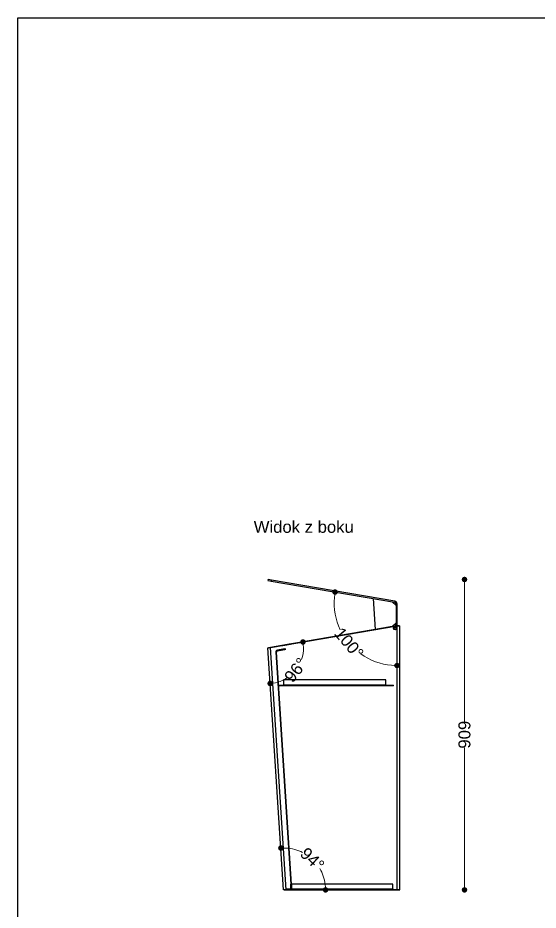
# Model space of a CAD drawing. Header units: millimetres. Extents: x 10366 to 23682, y 24552 to 29690.
# Drawn here: x 15283 to 16806, y 27073 to 29687 of the extents above; entities that cross this region are included whole.
import ezdxf

# ---------------------------------------------------------------- set-up
doc = ezdxf.new("R2010")
doc.units = ezdxf.units.MM
doc.header["$LTSCALE"] = 3
doc.layers.add('DomyÅ›lny', color=7, linetype='Continuous')
doc.styles.get("Standard").update_dxf_attribs({"font": 'arial.ttf'})
doc.dimstyles.new('MATEUSZ', dxfattribs={"dimtxt": 35, "dimasz": 16, "dimexe": 0.18, "dimexo": 0.0625, "dimgap": 0.09, "dimtad": 0, "dimdec": 0, "dimdsep": 46, "dimtxsty": 'Standard', "dimblk": 'DOT', "dimcen": 0.09, "dimse1": 1, "dimse2": 1, "dimadec": 0, "dimazin": 0, "dimtfac": 1, "dimtdec": 0, "dimtofl": 0, "dimtmove": 0, "dimatfit": 3, "dimfxl": 1, "dimtolj": 1, "dimtzin": 0, "dimlwd": 9, "dimlwe": 9, "dimarcsym": 0})

# ---------------------------------------------------------------- blocks, each defined once
blk = doc.blocks.new('_Dot')
at = {"color": 0, "linetype": 'ByBlock', "lineweight": -2}
blk.add_line((-0.5, 0), (-1, 0), dxfattribs=at)
at = {"color": 0, "linetype": 'ByBlock', "const_width": 0.5}
blk.add_lwpolyline([(-0.25, 0, 1), (0.25, 0, 1)], format="xyb", close=True, dxfattribs=at)
blk = doc.blocks.new('*D51')
at = {"color": 0, "lineweight": 9, "transparency": 16777216}
for p, q in [((16590.8, 28025.6), (16590.8, 27625.7)), ((16590.8, 27148.2), (16590.8, 27548.1))]:
    blk.add_line(p, q, dxfattribs=at)
at = {"layer": 'Defpoints', "color": 0, "transparency": 16777216}
for p in [(16015.5, 28041.6), (16401, 27132.2), (16590.8, 27132.2)]:
    blk.add_point(p, dxfattribs=at)
at = {"color": 0, "lineweight": 9, "transparency": 16777216, "xscale": 16, "yscale": 16, "zscale": 16}
for p, rotation in [((16590.8, 28041.6), 90), ((16590.8, 27132.2), 270)]:
    blk.add_blockref('_Dot', p, dxfattribs=dict(at, rotation=rotation))
at = {"color": 0, "transparency": 16777216, "insert": (16590.8, 27586.9), "char_height": 35, "attachment_point": 5, "rotation": 90}
blk.add_mtext('\\A1;909', dxfattribs=at)
blk = doc.blocks.new('*D60')
at = {"color": 0, "lineweight": 9, "transparency": 16777216}
for start, end in [(63.1046, 86.2515), (7.4578, 30.6047)]:
    blk.add_arc((16061, 27132.2), 123, start, end, dxfattribs=at)
at = {"layer": 'Defpoints', "color": 0, "transparency": 16777216}
for p in [(16015, 27841), (16166.2, 27196), (16061, 27132.2), (16061, 27132.2), (16068.8, 27132.2)]:
    blk.add_point(p, dxfattribs=at)
at = {"color": 0, "lineweight": 9, "transparency": 16777216, "xscale": 16, "yscale": 16, "zscale": 16}
for p, rotation in [((16053, 27254.9), 179.9804451868122), ((16184, 27132.2), 273.7289003530038)]:
    blk.add_blockref('_Dot', p, dxfattribs=dict(at, rotation=rotation))
at = {"color": 0, "transparency": 16777216, "insert": (16145.1, 27221.9), "char_height": 35, "attachment_point": 5, "rotation": 316.8547}
blk.add_mtext('\\A1;94°', dxfattribs=at)
blk = doc.blocks.new('*D61')
at = {"color": 0, "lineweight": 9, "transparency": 16777216}
for start, end in [(341.0153, 0.9433), (282.5145, 302.4425)]:
    blk.add_arc((16015, 27841), 104.2, start, end, dxfattribs=at)
at = {"layer": 'Defpoints', "color": 0, "transparency": 16777216}
for p in [(16393.2, 27905.9), (16015, 27841), (16022.7, 27842.3), (16075.9, 27756.3), (16061, 27132.2)]:
    blk.add_point(p, dxfattribs=at)
at = {"color": 0, "lineweight": 9, "transparency": 16777216, "xscale": 16, "yscale": 16, "zscale": 16}
for p, rotation in [((16117.7, 27858.6), 95.34589127922898), ((16021.8, 27737), 188.111902758505)]:
    blk.add_blockref('_Dot', p, dxfattribs=dict(at, rotation=rotation))
at = {"color": 0, "transparency": 16777216, "insert": (16096.8, 27776.4), "char_height": 35, "attachment_point": 5, "rotation": 51.7289}
blk.add_mtext('\\A1;96°', dxfattribs=at)
blk = doc.blocks.new('*D62')
at = {"color": 0, "lineweight": 9, "transparency": 16777216}
for start, end in [(175.2331, 205.5358), (234.7158, 265.0184)]:
    blk.add_arc((16393.2, 27973.7), 184.1, start, end, dxfattribs=at)
at = {"layer": 'Defpoints', "color": 0, "transparency": 16777216}
for p in [(16024.9, 28037), (16386, 27974.9), (16224.4, 27900.3), (16393.2, 27905.9), (16393.2, 27132.2)]:
    blk.add_point(p, dxfattribs=at)
at = {"color": 0, "lineweight": 9, "transparency": 16777216, "xscale": 16, "yscale": 16, "zscale": 16}
for p, rotation in [((16211.8, 28004.9), 82.74233049815831), ((16393.2, 27789.6), 357.5092210039273)]:
    blk.add_blockref('_Dot', p, dxfattribs=dict(at, rotation=rotation))
at = {"color": 0, "transparency": 16777216, "insert": (16252.5, 27855.1), "char_height": 35, "attachment_point": 5, "rotation": 310.1258}
blk.add_mtext('\\A1;100°', dxfattribs=at)

msp = doc.modelspace()

# ---------------------------------------------------------------- linework, layer by layer
msp.add_lwpolyline([(15282.8, 24555.1), (15282.8, 29687.3), (18911.6, 29687.3), (18911.6, 24555.1)], close=True)
at = {"layer": 'DomyÅ›lny'}
for p, q in [((16015.5, 28041.6), (16015, 28038.7)), ((16025.4, 28039.9), (16024.9, 28037)), ((16024.9, 28037), (16386, 27974.9)), ((16386.6, 27977.9), (16025.4, 28039.9)), ((16329.8, 27895.2), (16323.9, 27985.6)), ((16329.8, 27895.2), (16323.9, 27985.6)), ((16390.2, 27965), (16379, 27976.1)), ((16390.2, 27965), (16379, 27976.1)), ((16390.2, 27970), (16390.2, 27909.8)), ((16393.2, 27909.8), (16393.2, 27970)), ((16022.7, 27842.3), (16393.2, 27905.9)), ((16393.2, 27905.9), (16022.7, 27842.3)), ((16386.1, 27904.9), (16033.1, 27844.1)), ((16379, 27903.7), (16329.8, 27895.2)), ((16379, 27903.7), (16329.8, 27895.2)), ((16390.2, 27914.8), (16379, 27903.7)), ((16390.2, 27914.8), (16379, 27903.7)), ((16393.2, 27132.2), (16393.2, 27905.9)), ((16401, 27132.2), (16401, 27905.9)), ((16064.6, 27848.6), (16064.5, 27849.5)), ((16078.9, 27852), (16079.1, 27851)), ((16079, 27852), (16079.2, 27851.1)), ((16080.8, 27852.3), (16080.9, 27851.4)), ((16061, 27132.2), (16015, 27841)), ((16068.8, 27132.2), (16022.7, 27842.3)), ((16037.9, 27828.3), (16081.9, 27149.2)), ((16083.9, 27149.2), (16039.9, 27828.5)), ((16063.9, 27838.2), (16042.7, 27834.5)), ((16043.1, 27832.5), (16064.3, 27836.2)), ((16064.3, 27836.2), (16063.9, 27838.2)), ((16060.8, 27747.2), (16060.8, 27732.2)), ((16360.8, 27747.2), (16060.8, 27747.2)), ((16360.8, 27732.2), (16360.8, 27747.2)), ((16046.1, 27732.2), (16382.9, 27732.2)), ((16046.1, 27732.2), (16046.2, 27730.2)), ((16382.9, 27730.2), (16046.2, 27730.2)), ((16360.8, 27732.2), (16060.8, 27732.2)), ((16382.9, 27730.2), (16382.9, 27732.2)), ((16081, 27149.2), (16081, 27134.2)), ((16381, 27149.2), (16081, 27149.2)), ((16081.9, 27149.2), (16081.9, 27134.2)), ((16083.9, 27149.2), (16083.9, 27134.2)), ((16381, 27134.2), (16381, 27149.2)), ((16063, 27132.2), (16068.8, 27132.2)), ((16081.6, 27134.2), (16068.8, 27134.2)), ((16068.8, 27134.2), (16068.8, 27132.2)), ((16382.9, 27132.2), (16068.8, 27132.2)), ((16068.8, 27132.2), (16393.2, 27132.2)), ((16393.2, 27132.2), (16068.8, 27132.2)), ((16381, 27134.2), (16081, 27134.2)), ((16081.6, 27134.2), (16382.9, 27134.2)), ((16081.9, 27134.2), (16083.9, 27134.2)), ((16382.9, 27132.2), (16382.9, 27134.2)), ((16382.9, 27132.2), (16399, 27132.2))]:
    msp.add_line(p, q, dxfattribs=at)
for points in [[(16015, 28038.7, 0), (16015, 28038.7, 0), (16015, 28038.7, 0), (16015, 28038.7, 0), (16015, 28038.7, 0), (16015, 28038.7, 0), (16015, 28038.7, 0), (16015, 28038.7, 0), (16015, 28038.7, 0), (16015, 28038.7, 0), (16015, 28038.7, 0), (16015, 28038.7, 0), (16015, 28038.7, 0), (16015, 28038.7, 0), (16015.1, 28038.7, 0), (16015.3, 28038.6, 0), (16016.2, 28038.5, 0), (16024.9, 28037, 0)], [(16025.4, 28039.9, 0), (16015.5, 28041.6, 0)], [(16393.2, 27905.9, 0), (16398.7, 27905.9, 0), (16400.4, 27905.9, 0), (16400.8, 27905.9, 0), (16400.9, 27905.9, 0), (16401, 27905.9, 0), (16401, 27905.9, 0), (16401, 27905.9, 0), (16401, 27905.9, 0), (16401, 27905.9, 0), (16401, 27905.9, 0), (16401, 27905.9, 0), (16401, 27905.9, 0), (16401, 27905.9, 0), (16401, 27905.9, 0), (16401, 27905.9, 0), (16401, 27905.9, 0), (16401, 27905.9, 0), (16401, 27905.9, 0)], [(16399, 27905.9, 0), (16399, 27905.9, 0), (16399, 27905.9, 0), (16399, 27905.9, 0), (16399, 27905.9, 0), (16399, 27905.9, 0), (16399, 27905.9, 0), (16399, 27905.9, 0), (16399, 27905.9, 0), (16399, 27905.9, 0), (16399, 27905.9, 0), (16399, 27905.9, 0), (16398.9, 27905.9, 0), (16398.8, 27905.9, 0), (16397.4, 27905.9, 0), (16393.2, 27905.9, 0)], [(16015, 27841, 0), (16015, 27841, 0), (16015, 27841, 0), (16015, 27841, 0), (16015, 27841, 0), (16015, 27841, 0), (16015, 27841, 0), (16015, 27841, 0), (16015, 27841, 0), (16015, 27841, 0), (16015, 27841, 0), (16015, 27841, 0), (16015.1, 27841, 0), (16015.3, 27841, 0), (16017.2, 27841.3, 0), (16022.7, 27842.3, 0)], [(16022.7, 27842.3, 0), (16017, 27841.3, 0)], [(16063.9, 27838.2, 0), (16067.7, 27838.8, 0)], [(16067.7, 27836.8, 0), (16064.3, 27836.2, 0)], [(16068.8, 27132.2, 0), (16061, 27132.2, 0)], [(16063, 27132.2, 0), (16063, 27132.2, 0), (16063, 27132.2, 0), (16063, 27132.2, 0), (16063, 27132.2, 0), (16063, 27132.2, 0), (16063, 27132.2, 0), (16063, 27132.2, 0), (16063, 27132.2, 0), (16063, 27132.2, 0), (16063, 27132.2, 0), (16063, 27132.2, 0), (16063.1, 27132.2, 0), (16063.6, 27132.2, 0), (16068.8, 27132.2, 0)], [(16399, 27132.2, 0), (16399, 27132.2, 0), (16399, 27132.2, 0), (16399, 27132.2, 0), (16399, 27132.2, 0), (16399, 27132.2, 0), (16399, 27132.2, 0), (16399, 27132.2, 0), (16399, 27132.2, 0), (16399, 27132.2, 0), (16399, 27132.2, 0), (16399, 27132.2, 0), (16398.9, 27132.2, 0), (16398.8, 27132.2, 0), (16397.4, 27132.2, 0), (16393.2, 27132.2, 0)], [(16393.2, 27132.2, 0), (16398.7, 27132.2, 0), (16400.4, 27132.2, 0), (16400.8, 27132.2, 0), (16400.9, 27132.2, 0), (16401, 27132.2, 0), (16401, 27132.2, 0), (16401, 27132.2, 0), (16401, 27132.2, 0), (16401, 27132.2, 0), (16401, 27132.2, 0), (16401, 27132.2, 0), (16401, 27132.2, 0), (16401, 27132.2, 0), (16401, 27132.2, 0), (16401, 27132.2, 0), (16401, 27132.2, 0), (16401, 27132.2, 0), (16401, 27132.2, 0)]]:
    msp.add_polyline3d(points, dxfattribs=at)
for points in [[(16066.8, 27849.9, 0), (16058, 27848.4, 0), (16055.9, 27848.1, 0), (16055.5, 27848, 0), (16055.4, 27848, 0), (16055.4, 27848, 0), (16055.4, 27848, 0), (16055.4, 27848, 0), (16055.4, 27848, 0), (16055.4, 27848, 0), (16055.4, 27848, 0), (16055.4, 27848, 0), (16055.4, 27848, 0), (16055.4, 27848, 0), (16055.4, 27848, 0), (16055.4, 27848, 0), (16055.4, 27848, 0), (16055.4, 27848, 0), (16055.4, 27848, 0), (16055.4, 27848, 0), (16055.4, 27848, 0), (16055.4, 27848, 0), (16055.5, 27848, 0), (16055.5, 27848, 0), (16055.8, 27848.1, 0), (16058.7, 27848.6, 0), (16070.6, 27850.6, 0), (16080.1, 27852.2, 0), (16080.7, 27852.3, 0), (16080.8, 27852.3, 0), (16080.8, 27852.3, 0), (16080.8, 27852.3, 0), (16080.8, 27852.3, 0), (16080.8, 27852.3, 0), (16080.8, 27852.3, 0), (16080.8, 27852.3, 0), (16080.8, 27852.3, 0), (16080.8, 27852.3, 0), (16080.8, 27852.3, 0), (16080.8, 27852.3, 0), (16080.8, 27852.3, 0), (16080.8, 27852.3, 0), (16080.8, 27852.3, 0), (16080.8, 27852.3, 0), (16080.7, 27852.3, 0), (16080.7, 27852.3, 0), (16080.4, 27852.3, 0), (16077.3, 27851.7, 0)], [(16069.4, 27850.4, 0), (16076.9, 27851.7, 0), (16078.6, 27852, 0), (16078.9, 27852, 0), (16078.9, 27852, 0), (16078.9, 27852, 0), (16078.9, 27852, 0), (16078.9, 27852, 0), (16078.9, 27852, 0), (16078.9, 27852, 0), (16078.9, 27852, 0), (16078.9, 27852, 0), (16078.9, 27852, 0), (16078.9, 27852, 0), (16078.9, 27852, 0), (16078.9, 27852, 0), (16078.9, 27852, 0), (16078.9, 27852, 0), (16078.9, 27852, 0), (16078.9, 27852, 0), (16078.6, 27852, 0), (16076, 27851.5, 0), (16065.6, 27849.7, 0), (16057.7, 27848.4, 0), (16057.3, 27848.3, 0), (16057.3, 27848.3, 0), (16057.3, 27848.3, 0), (16057.3, 27848.3, 0), (16057.3, 27848.3, 0), (16057.3, 27848.3, 0), (16057.3, 27848.3, 0), (16057.3, 27848.3, 0), (16057.3, 27848.3, 0), (16057.3, 27848.3, 0), (16057.3, 27848.3, 0), (16057.3, 27848.3, 0), (16057.3, 27848.3, 0), (16057.3, 27848.3, 0), (16057.3, 27848.3, 0), (16057.3, 27848.3, 0), (16057.3, 27848.3, 0), (16057.3, 27848.3, 0), (16057.3, 27848.3, 0), (16057.6, 27848.4, 0), (16060.1, 27848.8, 0)]]:
    msp.add_polyline3d(points, close=True, dxfattribs=at)
for radius in [5, 3, 3]:
    msp.add_circle((16387.4, 27899), radius, dxfattribs=at)
for centre, radius, start, end in [((16385.2, 27970), 5.02, 0, 80.2516), ((16385.2, 27970), 8.02, 0, 80.2516), ((16385.2, 27909.8), 5.02, 279.7745, 0), ((16385.2, 27909.8), 8.02, 329.4449, 0), ((16043.7, 27828.7), 5.89, 99.7745, 183.7091), ((16043.7, 27828.7), 3.89, 99.7745, 183.7091)]:
    msp.add_arc(centre, radius, start, end, dxfattribs=at)

# ---------------------------------------------------------------- texts
msp.add_text('Widok z boku', height=34.962).set_placement((15973.5, 28178.4))

# ---------------------------------------------------------------- dimensions: what is measured, and where the dimension line sits
dim = msp.add_linear_dim(base=(16590.8, 27132.2), p1=(16015.5, 28041.6), p2=(16401, 27132.2), angle=90, dimstyle='MATEUSZ')
dim.commit()
dim.dimension.update_dxf_attribs({"geometry": '*D51', "text_midpoint": (16590.8, 27586.9)})
for base, line1, line2, picture, middle in [((16224.4, 27900.3), ((16393.2, 27132.2), (16393.2, 27905.9)), ((16024.9, 28037), (16386, 27974.9)), '*D62', (16252.5, 27855.1)), ((16075.9, 27756.3), ((16393.2, 27905.9), (16022.7, 27842.3)), ((16061, 27132.2), (16015, 27841)), '*D61', (16096.8, 27776.4)), ((16166.2, 27196), ((16068.8, 27132.2), (16061, 27132.2)), ((16061, 27132.2), (16015, 27841)), '*D60', (16145.1, 27221.9))]:
    dim = msp.add_angular_dim_2l(base=base, line1=line1, line2=line2, dimstyle='MATEUSZ')
    dim.commit()
    dim.dimension.update_dxf_attribs({"geometry": picture, "text_midpoint": middle})

doc.saveas('drawing.dxf')
